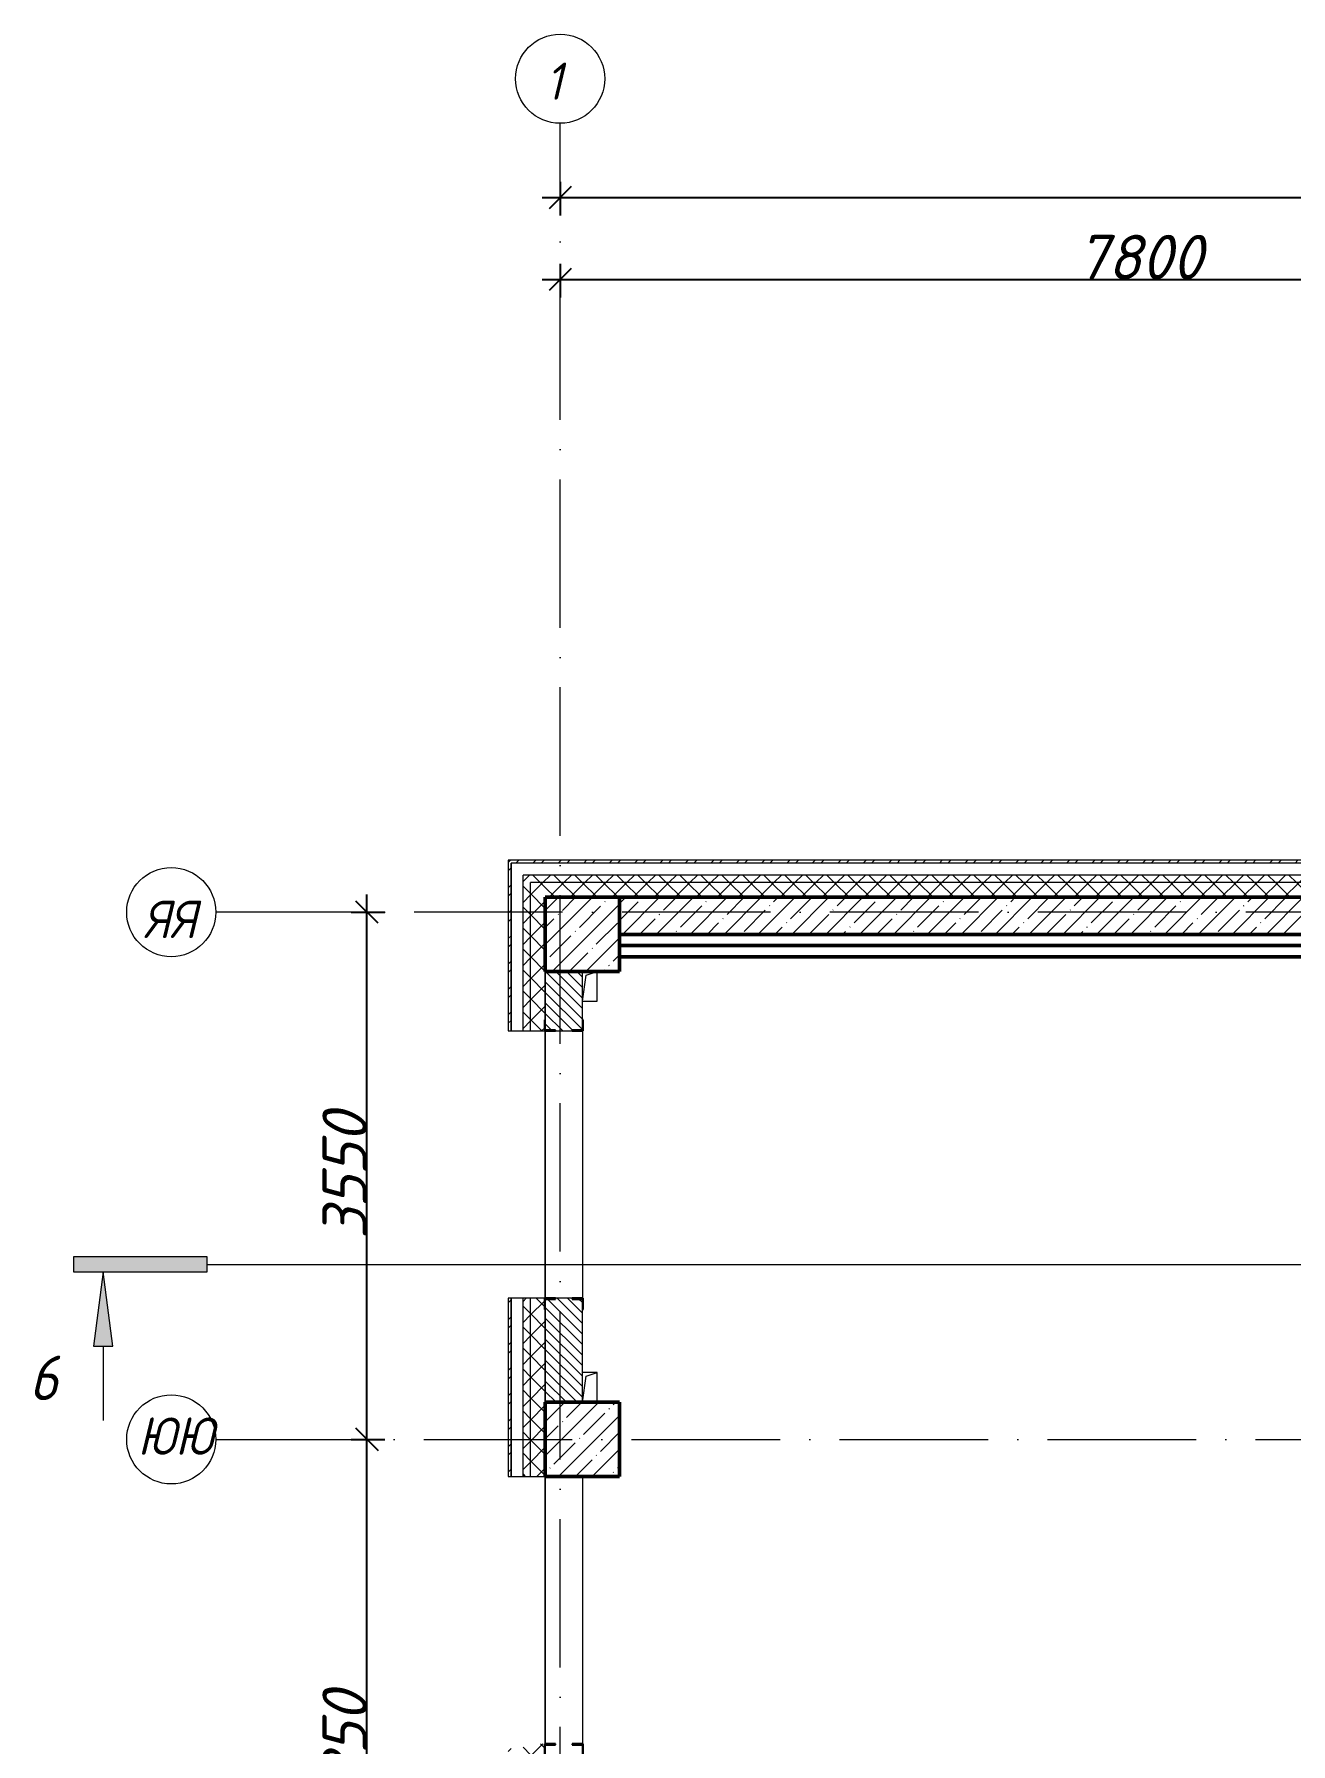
# Model space of a CAD drawing. Header units: millimetres. Extents: x -537608 to 253996, y -217170 to 186033.
# Drawn here: x -184577 to -176115, y 174521 to 186033 of the extents above; entities that cross this region are included whole.
import ezdxf

# ---------------------------------------------------------------- set-up
doc = ezdxf.new("R2010")
doc.units = ezdxf.units.MM
doc.linetypes.add('50_200_ШТРИХ_1Т_ш5_п1_п1_', pattern=[1400, 1000, -200, 0, -200])
for name, color, linetype, lineweight in [('A-____-____-DIMS', 7, 'Continuous', 9), ('A-DETL-____-OTLN-1', 7, 'Continuous', 50), ('A-GENM-____-MCUT', 7, 'Continuous', 25), ('A-GENM-____-OTLN', 7, 'Continuous', 9), ('A-GENM-____-OTLN-1', 7, 'Continuous', 25), ('A-WALL-____-MCUT', 7, 'Continuous', 13), ('A-WALL-____-MCUT-1', 7, 'Continuous', 9), ('A-WALL-____-MCUT-2', 7, 'Continuous', 50), ('A-WALL-____-OTLN', 7, 'Continuous', 9), ('A-WALL-____-PATT-1', 7, 'Continuous', 9), ('A-WALL-FNSH-MCUT-1', 7, 'Continuous', 9), ('G-____-____-SYMB', 7, 'Continuous', 9), ('S-COLS-____-MCUT', 7, 'Continuous', 50), ('S-COLS-____-OTLN', 7, 'Continuous', 9), ('S-GRID-____-IDEN', 7, 'Continuous', 9), ('S-GRID-____-OTLN-1', 7, '50_200_ШТРИХ_1Т_ш5_п1_п1_', 9)]:
    doc.layers.add(name, color=color, linetype=linetype, lineweight=lineweight)
doc.layers.add('G-____-____-SYMB-1', color=9, linetype='Continuous', lineweight=9, true_color=0x808080)
doc.styles.add('ISOCPEUR_I', font='isocpeui.ttf', dxfattribs={"height": 300})
doc.styles.add('ISOCPEUR_I_10', font='isocpeui.ttf', dxfattribs={"width": 0.9, "height": 180})
doc.styles.add('ISOCPEUR_I_9', font='isocpeui.ttf', dxfattribs={"width": 0.9, "height": 250})
doc.dimstyles.new('ISO-2_5_0_9К_БОЛЬШОЙ_ОСИ', dxfattribs={"dimscale": 304.8, "dimtxt": 248.995294, "dimasz": 0.492126, "dimexe": 0.393701, "dimexo": 0, "dimgap": 0, "dimtad": 1, "dimdec": 0, "dimzin": 0, "dimdsep": 46, "dimtxsty": 'ISOCPEUR_I', "dimblk1": 'OBLIQUE', "dimblk2": 'OBLIQUE', "dimsah": 1, "dimcen": 0.09, "dimdle": 0.393701, "dimazin": 0, "dimtfac": 1, "dimtdec": 4, "dimtix": 1, "dimtmove": 0, "dimatfit": 3, "dimfxl": 1, "dimtvp": 1, "dimtolj": 1, "dimtzin": 0, "dimarcsym": 2})
doc.dimstyles.new('ISO-2_5_0_9К_БОЛЬШОЙ_ОСИ_2', dxfattribs={"dimscale": 304.8, "dimtxt": 248.995294, "dimasz": 0.492126, "dimexe": 0.393701, "dimexo": 0, "dimgap": 0, "dimtad": 1, "dimdec": 0, "dimzin": 0, "dimdsep": 46, "dimtxsty": 'ISOCPEUR_I_9', "dimblk1": 'OBLIQUE', "dimblk2": 'OBLIQUE', "dimsah": 1, "dimcen": 0.09, "dimdle": 0.393701, "dimazin": 0, "dimtfac": 1, "dimtdec": 4, "dimtix": 1, "dimtmove": 2, "dimatfit": 3, "dimfxl": 1, "dimtvp": 1, "dimtolj": 1, "dimtzin": 0, "dimarcsym": 2})
pattern_1 = [(45, (-178684.97, 94540.11), (-85.53659, 85.53659), []), (45, (-178627.95, 94540.11), (-85.53659, 85.53659), [])]
pattern_2 = [(45, (-178684.97, 94540.11), (-70.71068, 70.71068), []), (135, (-178684.97, 94540.11), (-70.71068, -70.71068), [])]

# ---------------------------------------------------------------- blocks, each defined once
blk = doc.blocks.new('BSC_Колонна _Прямоугольная - 500х500-V28-АР1_План отверстий 3 этажа в осях 1-64_Ю-ЯЯ')
at = {"layer": 'S-COLS-____-OTLN'}
h = blk.add_hatch(dxfattribs=at)
h.set_pattern_fill('FP_35', color=256, style=0, pattern_type=2)
h.set_pattern_definition([(45, (2200, -85431.04), (-114.04925, 114.04925), []), (45, (2314.05, -85431.04), (-114.04925, 114.04925), [201.613, -40.323, 3.353, -36.97])])
h.paths.add_polyline_path([(-250, -250), (250, -250), (250, 250), (-250, 250), (-250, 46)], flags=0)
at = {"layer": 'S-COLS-____-MCUT'}
for p, q in [((250, 250), (-250, 250)), ((-250, 250), (-250, -250)), ((250, -250), (250, 250)), ((-250, -250), (250, -250))]:
    blk.add_line(p, q, dxfattribs=at)
blk = doc.blocks.new('BSC_Колонна _Прямоугольная - 500х500-V53-АР1_План отверстий 3 этажа в осях 1-64_Ю-ЯЯ')
at = {"layer": 'S-COLS-____-OTLN'}
h = blk.add_hatch(dxfattribs=at)
h.set_pattern_fill('FP_61', color=256, style=0, pattern_type=2)
h.set_pattern_definition([(45, (2200, -82031.04), (-114.04925, 114.04925), []), (45, (2314.05, -82031.04), (-114.04925, 114.04925), [201.613, -40.323, 3.353, -36.97])])
h.paths.add_polyline_path([(-250, -250), (250, -250), (250, 250), (-250, 250)], flags=0)
at = {"layer": 'S-COLS-____-MCUT'}
for p, q in [((250, 250), (-250, 250)), ((-250, 250), (-250, -250)), ((250, -250), (250, 250)), ((-250, -250), (250, -250))]:
    blk.add_line(p, q, dxfattribs=at)
blk = doc.blocks.new('Фахверк_СКБ_Уголок - 250_2700-27497298-АР1_План отверстий 3 этажа в осях 1-64_Ю-ЯЯ')
at = {"layer": 'A-GENM-____-MCUT'}
for p, q in [((200, 181), (125, 181)), ((125, 181), (125, 106)), ((131, 106), (131, 175)), ((131, 175), (200, 175)), ((200, 175), (200, 181)), ((125, 106), (131, 106)), ((131, -6), (125, -6)), ((125, -6), (125, -81)), ((125, -81), (200, -81)), ((131, -75), (131, -6)), ((200, -75), (131, -75)), ((200, -81), (200, -75))]:
    blk.add_line(p, q, dxfattribs=at)
blk = doc.blocks.new('AR_Отверстие прямоугольное _в плите_ - AR_Отверстие прямоугольное _в плите_-V177-АР1_План отверстий 3 этажа в осях 1-64_Ю-ЯЯ')
at = {"layer": 'A-GENM-____-OTLN'}
for p, q in [((-50, -100), (-25, 75)), ((-25, 75), (50, 100)), ((50, -100), (50, 100)), ((-50, -100), (50, -100))]:
    blk.add_line(p, q, dxfattribs=at)
blk = doc.blocks.new('AR_Отверстие прямоугольное _в плите_ - AR_Отверстие прямоугольное _в плите_-V179-АР1_План отверстий 3 этажа в осях 1-64_Ю-ЯЯ')
at = {"layer": 'A-GENM-____-OTLN'}
for p, q in [((50, 100), (-50, 100)), ((-50, -100), (-25, 75)), ((-25, 75), (50, 100)), ((50, -100), (50, 100))]:
    blk.add_line(p, q, dxfattribs=at)
blk = doc.blocks.new('Ось сетки - Круг_Ø6_00__ISO-2_5_0_9K_-25732049-АР1_План отверстий 3 этажа в осях 1-64_Ю-ЯЯ')
at = {"layer": 'S-GRID-____-IDEN'}
blk.add_circle((0, 0), 3, dxfattribs=at)
blk = doc.blocks.new('Разрез - Заголовок разреза-10218885-АР1_План отверстий 3 этажа в осях 1-64_Ю-ЯЯ')
at = {"layer": 'G-____-____-SYMB'}
for points in [[(0, 0.5), (0, -0.5), (-9, -0.5), (-9, 0.5)], [(-6.34, -5.5), (-7.66, -5.5), (-7, -0.5)]]:
    blk.add_hatch(color=256, dxfattribs=at).paths.add_polyline_path(points, flags=0)
for p, q in [((0, 0.5), (-9, 0.5)), ((-9, 0.5), (-9, -0.5)), ((0, -0.5), (0, 0.5)), ((-9, -0.5), (0, -0.5)), ((-7, -0.5), (-7.66, -5.5)), ((-6.34, -5.5), (-7, -0.5)), ((-7.66, -5.5), (-6.34, -5.5)), ((-7, -5.5), (-7, -10.5))]:
    blk.add_line(p, q, dxfattribs=at)
blk = doc.blocks.new('_Oblique')
at = {"color": 0, "linetype": 'ByBlock', "lineweight": -2}
blk.add_line((-0.5, -0.5), (0.5, 0.5), dxfattribs=at)
blk = doc.blocks.new('*D947')
at = {"layer": 'A-____-____-DIMS', "color": 0, "lineweight": -2, "transparency": 16777216}
for p, q in [((-182336, 172201), (-182336, 176691)), ((-182442, 176571), (-182216, 176571)), ((-182442, 172321), (-182216, 172321))]:
    blk.add_line(p, q, dxfattribs=at)
at = {"layer": 'Defpoints', "color": 0, "transparency": 16777216}
for p in [(-182442, 176571), (-182336, 176571), (-182442, 172321)]:
    blk.add_point(p, dxfattribs=at)
at = {"layer": 'A-____-____-DIMS', "color": 0, "lineweight": -2, "transparency": 16777216, "xscale": 150, "yscale": 150, "zscale": 150}
for p, rotation in [((-182336, 176571), 90), ((-182336, 172321), 270)]:
    blk.add_blockref('_Oblique', p, dxfattribs=dict(at, rotation=rotation))
at = {"layer": 'A-____-____-DIMS', "color": 0, "transparency": 16777216, "insert": (-182486, 174446), "char_height": 300, "width": 781.46, "attachment_point": 5, "rotation": 90, "style": 'ISOCPEUR_I'}
blk.add_mtext('\\A1;4250', dxfattribs=at)
blk = doc.blocks.new('*D948')
at = {"layer": 'A-____-____-DIMS', "color": 0, "lineweight": -2, "transparency": 16777216}
for p, q in [((-182336, 176451), (-182336, 180241)), ((-182442, 180121), (-182216, 180121)), ((-182442, 176571), (-182216, 176571))]:
    blk.add_line(p, q, dxfattribs=at)
at = {"layer": 'Defpoints', "color": 0, "transparency": 16777216}
for p in [(-182442, 180121), (-182336, 180121), (-182442, 176571)]:
    blk.add_point(p, dxfattribs=at)
at = {"layer": 'A-____-____-DIMS', "color": 0, "lineweight": -2, "transparency": 16777216, "xscale": 150, "yscale": 150, "zscale": 150}
for p, rotation in [((-182336, 180121), 90), ((-182336, 176571), 270)]:
    blk.add_blockref('_Oblique', p, dxfattribs=dict(at, rotation=rotation))
at = {"layer": 'A-____-____-DIMS', "color": 0, "transparency": 16777216, "insert": (-182486, 178346), "char_height": 300, "width": 758.48, "attachment_point": 5, "rotation": 90, "style": 'ISOCPEUR_I'}
blk.add_mtext('\\A1;3550', dxfattribs=at)
blk = doc.blocks.new('*D949')
at = {"layer": 'A-____-____-DIMS', "color": 0, "lineweight": -2, "transparency": 16777216}
for p, q in [((-181035, 184487), (-181035, 184261)), ((-173235, 184487), (-173235, 184261)), ((-181155, 184381), (-173115, 184381))]:
    blk.add_line(p, q, dxfattribs=at)
at = {"layer": 'Defpoints', "color": 0, "transparency": 16777216}
for p in [(-181035, 184487), (-173235, 184487), (-173235, 184381)]:
    blk.add_point(p, dxfattribs=at)
at = {"layer": 'A-____-____-DIMS', "color": 0, "lineweight": -2, "transparency": 16777216, "xscale": 150, "yscale": 150, "zscale": 150, "rotation": 180}
blk.add_blockref('_Oblique', (-181035, 184381), dxfattribs=at)
at = {"layer": 'A-____-____-DIMS', "color": 0, "lineweight": -2, "transparency": 16777216, "xscale": 150, "yscale": 150, "zscale": 150}
blk.add_blockref('_Oblique', (-173235, 184381), dxfattribs=at)
at = {"layer": 'A-____-____-DIMS', "color": 0, "transparency": 16777216, "insert": (-177135, 184532), "char_height": 300, "width": 758.48, "attachment_point": 5, "style": 'ISOCPEUR_I'}
blk.add_mtext('\\A1;7800', dxfattribs=at)
blk = doc.blocks.new('*D988')
at = {"layer": 'A-____-____-DIMS', "color": 0, "lineweight": -2, "transparency": 16777216}
for p, q in [((-181035, 185039), (-181035, 184813)), ((-77535, 185039), (-77535, 184813)), ((-181155, 184933), (-129802, 184933)), ((-77415, 184933), (-128923, 184933))]:
    blk.add_line(p, q, dxfattribs=at)
at = {"layer": 'Defpoints', "color": 0, "transparency": 16777216}
for p in [(-181035, 185039), (-77535, 185039), (-77535, 184933)]:
    blk.add_point(p, dxfattribs=at)
at = {"layer": 'A-____-____-DIMS', "color": 0, "lineweight": -2, "transparency": 16777216, "xscale": 150, "yscale": 150, "zscale": 150, "rotation": 180}
blk.add_blockref('_Oblique', (-181035, 184933), dxfattribs=at)
at = {"layer": 'A-____-____-DIMS', "color": 0, "lineweight": -2, "transparency": 16777216, "xscale": 150, "yscale": 150, "zscale": 150}
blk.add_blockref('_Oblique', (-77535, 184933), dxfattribs=at)
at = {"layer": 'A-____-____-DIMS', "color": 0, "transparency": 16777216, "insert": (-129902, 185259), "char_height": 250, "width": 1080.26, "attachment_point": 1, "line_spacing_factor": 1.149209, "style": 'ISOCPEUR_I_9'}
blk.add_mtext('\\A1;103500', dxfattribs=at)

msp = doc.modelspace()

# ---------------------------------------------------------------- hatches: boundary and pattern name
at = {"layer": 'A-WALL-____-PATT-1'}
h = msp.add_hatch(dxfattribs=at)
h.set_pattern_fill('FP_6', color=256, style=0, pattern_type=2)
h.set_pattern_definition(pattern_1)
h.paths.add_polyline_path([(-181384.9702, 167401.1558), (-181364.9702, 167401.1558), (-181364.9702, 168521.1558), (-181384.9702, 168521.1558), (-181384.9702, 167908.4177)], flags=0)
h.paths.add_polyline_path([(-181364.9702, 170321.1558), (-181364.9702, 171521.1558), (-181384.9702, 171521.1558), (-181384.9702, 170321.1558)], flags=0)
h.paths.add_polyline_path([(-181364.9702, 173321.1558), (-181364.9702, 174521.1558), (-181384.9702, 174521.1558), (-181384.9702, 173321.1558)], flags=0)
h.paths.add_polyline_path([(-181384.9702, 176321.1558), (-181364.9702, 176321.1558), (-181364.9702, 177521.1558), (-181384.9702, 177521.1558)], flags=0)
h.paths.add_polyline_path([(-181384.9702, 179321.1558), (-181364.9702, 179321.1558), (-181364.9702, 180471.1558), (-181384.9702, 180471.1558)], flags=0)
h = msp.add_hatch(dxfattribs=at)
h.set_pattern_fill('FP_6', color=256, style=0, pattern_type=2)
h.set_pattern_definition(pattern_1)
h.paths.add_polyline_path([(-154815.9702, 180451.1558), (-154815.9702, 180471.1558), (-154834.9702, 180471.1558), (-154834.9702, 180451.1558)], flags=0)
h.paths.add_polyline_path([(-154984.9702, 180451.1558), (-154984.9702, 180471.1558), (-158554.9702, 180471.1558), (-158554.9702, 180451.1558), (-157489.4247, 180451.1558)], flags=0)
h.paths.add_polyline_path([(-168054.9702, 180451.1558), (-168054.9702, 180471.1558), (-181364.9702, 180471.1558), (-181364.9702, 180451.1558), (-171629.139, 180451.1558)], flags=0)
h = msp.add_hatch(dxfattribs=at)
h.set_pattern_fill('FP_4', color=256, style=0, pattern_type=2)
h.set_pattern_definition(pattern_2)
h.paths.add_polyline_path([(-181234.9702, 167571.1558), (-181234.9702, 168521.1558), (-181284.9702, 168521.1558), (-181284.9702, 167571.1558)], flags=0)
h.paths.add_polyline_path([(-181234.9702, 170321.1558), (-181234.9702, 171521.1558), (-181284.9702, 171521.1558), (-181284.9702, 170321.1558)], flags=0)
h.paths.add_polyline_path([(-181284.9702, 173321.1558), (-181234.9702, 173321.1558), (-181234.9702, 174521.1558), (-181284.9702, 174521.1558), (-181284.9702, 174366.3581)], flags=0)
h.paths.add_polyline_path([(-181234.9702, 176321.1558), (-181234.9702, 177521.1558), (-181284.9702, 177521.1558), (-181284.9702, 176321.1558)], flags=0)
h.paths.add_polyline_path([(-181284.9702, 179321.1558), (-181234.9702, 179321.1558), (-181234.9702, 180371.1558), (-181284.9702, 180371.1558), (-181284.9702, 180017.056)], flags=0)
h = msp.add_hatch(dxfattribs=at)
h.set_pattern_fill('FP_4', color=256, style=0, pattern_type=2)
h.set_pattern_definition(pattern_2)
h.paths.add_polyline_path([(-157489.4247, 180321.1558), (-154834.9702, 180321.1558), (-154834.9702, 180371.1558), (-158554.9702, 180371.1558), (-158554.9702, 180321.1558)], flags=0)
h.paths.add_polyline_path([(-168054.9702, 180321.1558), (-168054.9702, 180371.1558), (-181234.9702, 180371.1558), (-181234.9702, 180321.1558), (-171629.139, 180321.1558)], flags=0)
h = msp.add_hatch(dxfattribs=at)
h.set_pattern_fill('FP_4', color=256, style=0, pattern_type=2)
h.set_pattern_definition(pattern_2)
h.paths.add_polyline_path([(-181134.9702, 167571.1558), (-181134.9702, 168446.1558), (-181140.9702, 168446.1558), (-181140.9702, 168521.1558), (-181234.9702, 168521.1558), (-181234.9702, 167571.1558)], flags=0)
h.paths.add_polyline_path([(-181140.9702, 170321.1558), (-181140.9702, 170396.1558), (-181134.9702, 170396.1558), (-181134.9702, 171446.1558), (-181140.9702, 171446.1558), (-181140.9702, 171521.1558), (-181234.9702, 171521.1558), (-181234.9702, 170321.1558)], flags=0)
h.paths.add_polyline_path([(-181140.9702, 173321.1558), (-181140.9702, 173396.1558), (-181134.9702, 173396.1558), (-181134.9702, 174446.1558), (-181140.9702, 174446.1558), (-181140.9702, 174521.1558), (-181234.9702, 174521.1558), (-181234.9702, 173321.1558)], flags=0)
h.paths.add_polyline_path([(-181234.9702, 176321.1558), (-181134.9702, 176321.1558), (-181134.9702, 177446.1558), (-181140.9702, 177446.1558), (-181140.9702, 177521.1558), (-181234.9702, 177521.1558), (-181234.9702, 176821.1558)], flags=0)
h.paths.add_polyline_path([(-181140.9702, 179321.1558), (-181140.9702, 179396.1558), (-181134.9702, 179396.1558), (-181134.9702, 180321.1558), (-181234.9702, 180321.1558), (-181234.9702, 179321.1558)], flags=0)
h = msp.add_hatch(dxfattribs=at)
h.set_pattern_fill('FP_4', color=256, style=0, pattern_type=2)
h.set_pattern_definition(pattern_2)
h.paths.add_polyline_path([(-154834.9702, 180221.1558), (-154834.9702, 180321.1558), (-158554.9702, 180321.1558), (-158554.9702, 180227.1558), (-158479.9702, 180227.1558), (-158479.9702, 180221.1558), (-157489.4247, 180221.1558)], flags=0)
h.paths.add_polyline_path([(-168129.9702, 180221.1558), (-168129.9702, 180227.1558), (-168054.9702, 180227.1558), (-168054.9702, 180321.1558), (-181134.9702, 180321.1558), (-181134.9702, 180221.1558), (-168784.9702, 180221.1558)], flags=0)
h = msp.add_hatch(dxfattribs=at)
h.set_pattern_fill('FP_12', color=256, style=0, pattern_type=2)
h.set_pattern_definition([(45, (-178684.97, 94540.11), (-114.04925, 114.04925), []), (45, (-178570.92, 94540.11), (-114.04925, 114.04925), [201.612, -40.322, 3.353, -36.97])])
h.paths.add_polyline_path([(-173634.9702, 179971.1558), (-173634.9702, 180221.1558), (-180634.9702, 180221.1558), (-180634.9702, 179971.1558), (-178698.9961, 179971.1558)], flags=0)
h = msp.add_hatch(dxfattribs=at)
h.set_pattern_fill('FP_9', color=256, style=0, pattern_type=2)
h.set_pattern_definition([(135, (-178684.97, 94540.114), (-35.35534, -35.35534), [])])
h.paths.add_polyline_path([(-181134.9702, 176821.1558), (-180884.9702, 176821.1558), (-180884.9702, 177515.1558), (-180953.9702, 177515.1558), (-180953.9702, 177521.1558), (-181065.9702, 177521.1558), (-181065.9702, 177515.1558), (-181134.9702, 177515.1558), (-181134.9702, 177265.1558)], flags=0)
h.paths.add_polyline_path([(-180953.9702, 179321.1558), (-180953.9702, 179327.1558), (-180884.9702, 179327.1558), (-180884.9702, 179721.1558), (-181134.9702, 179721.1558), (-181134.9702, 179327.1558), (-181065.9702, 179327.1558), (-181065.9702, 179321.1558)], flags=0)

# ---------------------------------------------------------------- linework, layer by layer
at = {"layer": 'A-DETL-____-OTLN-1'}
for p, q in [((-174534.9702, 179896.1558), (-180634.9702, 179896.1558)), ((-174534.9702, 179821.1558), (-180634.9702, 179821.1558))]:
    msp.add_line(p, q, dxfattribs=at)
at = {"layer": 'A-WALL-____-MCUT'}
for p, q in [((-168054.9702, 180451.1558), (-181364.9702, 180451.1558)), ((-181364.9702, 180451.1558), (-181364.9702, 179321.1558)), ((-181364.9702, 179321.1558), (-181364.9702, 180451.1558)), ((-180884.9702, 179396.1558), (-180884.9702, 179721.1558)), ((-181364.9702, 179321.1558), (-181140.9702, 179321.1558)), ((-181065.9702, 179321.1558), (-180953.9702, 179321.1558)), ((-181140.9702, 177521.1558), (-181364.9702, 177521.1558)), ((-181364.9702, 177521.1558), (-181364.9702, 176321.1558)), ((-181364.9702, 176321.1558), (-181364.9702, 177521.1558)), ((-180953.9702, 177521.1558), (-181065.9702, 177521.1558)), ((-180884.9702, 176821.1558), (-180884.9702, 177446.1558)), ((-181364.9702, 176321.1558), (-181134.9702, 176321.1558))]:
    msp.add_line(p, q, dxfattribs=at)
at = {"layer": 'A-WALL-____-MCUT-1'}
for p, q in [((-168054.9702, 180371.1558), (-181284.9702, 180371.1558)), ((-181284.9702, 179321.1558), (-181284.9702, 180371.1558)), ((-168054.9702, 180321.1558), (-181234.9702, 180321.1558)), ((-181234.9702, 179321.1558), (-181234.9702, 180321.1558)), ((-181134.9702, 179721.1558), (-181134.9702, 179396.1558)), ((-181134.9702, 179396.1558), (-181134.9702, 179721.1558)), ((-181284.9702, 176321.1558), (-181284.9702, 177521.1558)), ((-181234.9702, 176321.1558), (-181234.9702, 177521.1558)), ((-181134.9702, 177446.1558), (-181134.9702, 176821.1558)), ((-181134.9702, 176821.1558), (-181134.9702, 177446.1558))]:
    msp.add_line(p, q, dxfattribs=at)
at = {"layer": 'A-WALL-____-MCUT-2'}
for p, q in [((-173634.9702, 180221.1558), (-180634.9702, 180221.1558)), ((-180634.9702, 179971.1558), (-173634.9702, 179971.1558))]:
    msp.add_line(p, q, dxfattribs=at)
at = {"layer": 'A-WALL-____-OTLN'}
for p, q in [((-181134.9702, 177521.1558), (-181134.9702, 179321.1558)), ((-181134.9702, 179321.1558), (-181134.9702, 177521.1558)), ((-180884.9702, 179321.1558), (-180884.9702, 177521.1558)), ((-181134.9702, 174521.1558), (-181134.9702, 176321.1558)), ((-181134.9702, 176321.1558), (-181134.9702, 174521.1558)), ((-180884.9702, 176321.1558), (-180884.9702, 174521.1558))]:
    msp.add_line(p, q, dxfattribs=at)
at = {"layer": 'A-WALL-FNSH-MCUT-1'}
for p, q in [((-168054.9702, 180471.1558), (-181384.9702, 180471.1558)), ((-181384.9702, 180471.1558), (-181384.9702, 179321.1558)), ((-181384.9702, 179321.1558), (-181364.9702, 179321.1558)), ((-181384.9702, 177521.1558), (-181384.9702, 176321.1558)), ((-181364.9702, 177521.1558), (-181384.9702, 177521.1558)), ((-181384.9702, 176321.1558), (-181364.9702, 176321.1558))]:
    msp.add_line(p, q, dxfattribs=at)
at = {"layer": 'G-____-____-SYMB-1'}
msp.add_line((-183412.0724, 177749.1664), (-74216.9844, 177749.1664), dxfattribs=at)
at = {"layer": 'S-GRID-____-OTLN-1'}
for p, q in [((-181034.9702, 147032.8901), (-181034.9702, 185432.9652)), ((-74610.5636, 180121.1558), (-183353.7404, 180121.1558)), ((-183353.7404, 176571.1558), (-74610.5636, 176571.1558))]:
    msp.add_line(p, q, dxfattribs=at)

# ---------------------------------------------------------------- block references
at = {"layer": 'A-GENM-____-OTLN'}
for name, p in [('AR_Отверстие прямоугольное _в плите_ - AR_Отверстие прямоугольное _в плите_-V177-АР1_План отверстий 3 этажа в осях 1-64_Ю-ЯЯ', (-180834.9702, 179621.1558)), ('AR_Отверстие прямоугольное _в плите_ - AR_Отверстие прямоугольное _в плите_-V179-АР1_План отверстий 3 этажа в осях 1-64_Ю-ЯЯ', (-180834.9702, 176921.1558))]:
    msp.add_blockref(name, p, dxfattribs=at)
at = {"layer": 'A-GENM-____-OTLN-1'}
for p, rotation in [((-180959.9702, 179196.1558), 89.99999999999991), ((-181059.9702, 177646.1558), 269.9999999999999), ((-181059.9702, 174646.1558), 269.9999999999999)]:
    msp.add_blockref('Фахверк_СКБ_Уголок - 250_2700-27497298-АР1_План отверстий 3 этажа в осях 1-64_Ю-ЯЯ', p, dxfattribs=dict(at, rotation=rotation))
at = {"layer": 'G-____-____-SYMB', "xscale": 99.99999999999993, "yscale": 99.99999999999993, "zscale": 99.99999999999993}
msp.add_blockref('Разрез - Заголовок разреза-10218885-АР1_План отверстий 3 этажа в осях 1-64_Ю-ЯЯ', (-183412.0724, 177749.1664), dxfattribs=at)
at = {"layer": 'S-COLS-____-OTLN'}
for name, p in [('BSC_Колонна _Прямоугольная - 500х500-V28-АР1_План отверстий 3 этажа в осях 1-64_Ю-ЯЯ', (-180884.9702, 179971.1558)), ('BSC_Колонна _Прямоугольная - 500х500-V53-АР1_План отверстий 3 этажа в осях 1-64_Ю-ЯЯ', (-180884.9702, 176571.1558))]:
    msp.add_blockref(name, p, dxfattribs=at)
at = {"layer": 'S-GRID-____-IDEN', "xscale": 99.99999999999993, "yscale": 99.99999999999993, "zscale": 99.99999999999993}
msp.add_blockref('Ось сетки - Круг_Ø6_00__ISO-2_5_0_9K_-25732049-АР1_План отверстий 3 этажа в осях 1-64_Ю-ЯЯ', (-181034.9702, 185732.9652), dxfattribs=at)
for p, rotation in [((-183653.7404, 180121.1558), 89.9999999999998), ((-183653.7404, 176571.1558), 269.9999999999995)]:
    msp.add_blockref('Ось сетки - Круг_Ø6_00__ISO-2_5_0_9K_-25732049-АР1_План отверстий 3 этажа в осях 1-64_Ю-ЯЯ', p, dxfattribs=dict(at, rotation=rotation))

# ---------------------------------------------------------------- texts
at = {"layer": 'G-____-____-SYMB', "insert": (-184611.8389, 177135.36), "char_height": 300, "width": 256.54, "attachment_point": 1, "style": 'ISOCPEUR_I_10'}
msp.add_mtext('\\fISOCPEUR|b0|i1|c204|p34|;6', dxfattribs=at)
at = {"layer": 'S-GRID-____-IDEN', "char_height": 250, "attachment_point": 1, "style": 'ISOCPEUR_I_9'}
for s, insert, width in [('\\fISOCPEUR|b0|i1|c204|p34|;\\W.9;1', (-181132.7985, 185841.7399), 144.30375), ('ЯЯ', (-183838.8109, 180197.2316), 447.341625), ('ЮЮ', (-183879.5199, 176717.7883), 533.923875)]:
    msp.add_mtext(s, dxfattribs=dict(at, insert=insert, width=width))

# ---------------------------------------------------------------- dimensions: what is measured, and where the dimension line sits
at = {"layer": 'A-____-____-DIMS'}
dim = msp.add_linear_dim(base=(-77534.9702, 184932.7824), p1=(-181034.9702, 185038.8484), p2=(-77534.9702, 185038.8484), dimstyle='ISO-2_5_0_9К_БОЛЬШОЙ_ОСИ_2', override={"dimpost": '<>', "dimfxl": 103500}, dxfattribs=at)
dim.commit()
dim.dimension.update_dxf_attribs({"geometry": '*D988', "text_midpoint": (-129362.1199, 185092.7297), "dimtype": 160})
dim = msp.add_linear_dim(base=(-173234.9702, 184380.5631), p1=(-181034.9702, 184486.6291), p2=(-173234.9702, 184486.6291), dimstyle='ISO-2_5_0_9К_БОЛЬШОЙ_ОСИ', override={"dimpost": '<>', "dimfxl": 7800}, dxfattribs=at)
dim.commit()
dim.dimension.update_dxf_attribs({"geometry": '*D949', "text_midpoint": (-177134.9702, 184532.4949)})
for base, p1, p2, override, picture, middle in [((-182336.3658, 180121.1558), (-182442.4318, 176571.1558), (-182442.4318, 180121.1558), {"dimpost": '<>', "dimfxl": 3550}, '*D948', (-182486.3658, 178346.1558)), ((-182336.3658, 176571.1558), (-182442.4318, 172321.1558), (-182442.4318, 176571.1558), {"dimpost": '<>', "dimfxl": 4250}, '*D947', (-182486.3658, 174446.1558))]:
    dim = msp.add_linear_dim(base=base, p1=p1, p2=p2, angle=90, dimstyle='ISO-2_5_0_9К_БОЛЬШОЙ_ОСИ', override=override, dxfattribs=at)
    dim.commit()
    dim.dimension.update_dxf_attribs({"geometry": picture, "text_midpoint": middle})

doc.saveas('drawing.dxf')
